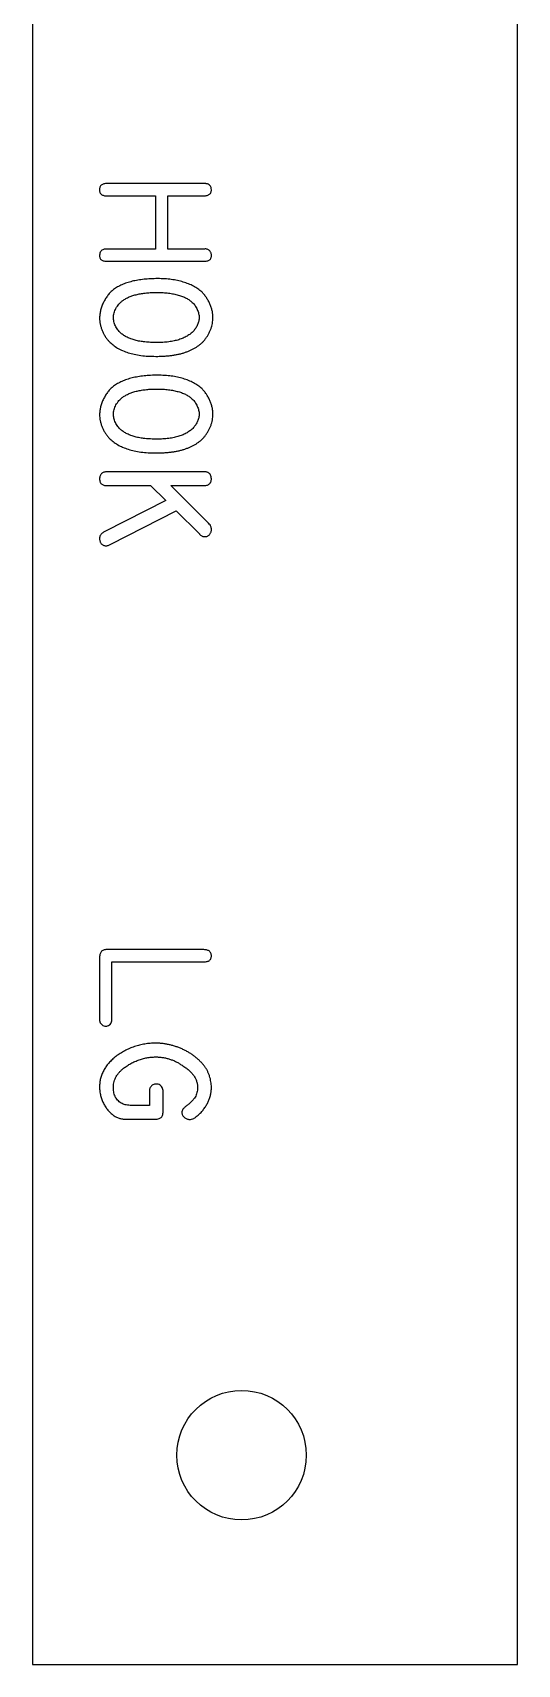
# Model space of a CAD drawing. Header units: inches. Extents: x 118.04 to 118.76, y 248.09 to 252.96.
# Drawn here: x 118.038 to 118.763, y 248.088 to 250.525 of the extents above; entities that cross this region are included whole.
import ezdxf

# ---------------------------------------------------------------- set-up
doc = ezdxf.new("R2010")
doc.units = ezdxf.units.IN
doc.header["$MEASUREMENT"] = 0

msp = doc.modelspace()

# ---------------------------------------------------------------- linework, layer by layer
at = {"color": 7, "linetype": 'Continuous', "lineweight": 25}
for p, q in [((118.0383, 252.9625), (118.0383, 248.0875)), ((118.7633, 248.0875), (118.7633, 252.9625)), ((118.2935, 250.2995), (118.1499, 250.2995)), ((118.1499, 250.2812), (118.2222, 250.2812)), ((118.2222, 250.2812), (118.2222, 250.2017)), ((118.2405, 250.2017), (118.2405, 250.2812)), ((118.2405, 250.2812), (118.2941, 250.2812)), ((118.2222, 250.2017), (118.1509, 250.2017)), ((118.2951, 250.2017), (118.2405, 250.2017)), ((118.1506, 250.1834), (118.2941, 250.1834)), ((118.2873, 250.0993), (118.2874, 250.0994)), ((118.308, 250.0993), (118.308, 250.0994)), ((118.2873, 249.955), (118.2874, 249.955)), ((118.308, 249.955), (118.308, 249.955)), ((118.292, 249.8689), (118.1501, 249.8689)), ((118.1499, 249.8483), (118.2147, 249.8483)), ((118.2147, 249.8483), (118.2373, 249.8261)), ((118.3015, 249.7922), (118.2449, 249.8483)), ((118.2449, 249.8483), (118.293, 249.8483)), ((118.2373, 249.8261), (118.1461, 249.7799)), ((118.1552, 249.7608), (118.253, 249.8108)), ((118.253, 249.8108), (118.2872, 249.7769)), ((118.1384, 249.1437), (118.1384, 249.0547)), ((118.2945, 249.1552), (118.1508, 249.1552)), ((118.1567, 249.0529), (118.1567, 249.1369)), ((118.1567, 249.1369), (118.2945, 249.1369)), ((118.2129, 248.9224), (118.1867, 248.9224)), ((118.2129, 248.9407), (118.2129, 248.9224)), ((118.2336, 248.9153), (118.2336, 248.9397)), ((118.1801, 248.9018), (118.2195, 248.9018)), ((118.0383, 248.0875), (118.7633, 248.0875))]:
    msp.add_line(p, q, dxfattribs=at)
msp.add_circle((118.3508, 248.4), 0.0968, dxfattribs=at)
for points, knots in [([(118.1499, 250.2995), (118.149, 250.2995), (118.1472, 250.2995), (118.1448, 250.2991), (118.1427, 250.2984), (118.141, 250.2973), (118.1398, 250.296), (118.1389, 250.2943), (118.1384, 250.2923), (118.1384, 250.2909), (118.1384, 250.2902)], [0, 0, 0, 0, 0.162548, 0.30485, 0.431316, 0.542234, 0.647546, 0.754139, 0.870198, 1, 1, 1, 1]), ([(118.1384, 250.2902), (118.1384, 250.2895), (118.1384, 250.2881), (118.1389, 250.2862), (118.1398, 250.2846), (118.1411, 250.2833), (118.1427, 250.2823), (118.1448, 250.2816), (118.1472, 250.2812), (118.149, 250.2812), (118.1499, 250.2812)], [0, 0, 0, 0, 0.127384, 0.240951, 0.347211, 0.452502, 0.563896, 0.691499, 0.835879, 1, 1, 1, 1]), ([(118.2998, 250.299), (118.2994, 250.2991), (118.2986, 250.2993), (118.2973, 250.2994), (118.2956, 250.2995), (118.2943, 250.2995), (118.2935, 250.2995)], [0, 0, 0, 0, 0.195991, 0.38213, 0.624825, 1, 1, 1, 1]), ([(118.2941, 250.2812), (118.295, 250.2812), (118.2967, 250.2813), (118.2991, 250.2817), (118.3012, 250.2825), (118.3028, 250.2835), (118.3042, 250.2848), (118.3051, 250.2864), (118.3056, 250.2884), (118.3056, 250.2897), (118.3057, 250.2904)], [0, 0, 0, 0, 0.161263, 0.305132, 0.431394, 0.545061, 0.651217, 0.75975, 0.873174, 1, 1, 1, 1]), ([(118.3057, 250.2904), (118.3056, 250.2915), (118.3054, 250.2934), (118.3042, 250.2959), (118.3023, 250.2979), (118.3006, 250.2986), (118.2998, 250.299)], [0, 0, 0, 0, 0.275603, 0.514811, 0.74911, 1, 1, 1, 1]), ([(118.1445, 250.2012), (118.1436, 250.2009), (118.1419, 250.2003), (118.1399, 250.1983), (118.1387, 250.1957), (118.1385, 250.1937), (118.1384, 250.1927)], [0, 0, 0, 0, 0.248744, 0.478059, 0.72074, 1, 1, 1, 1]), ([(118.1384, 250.1927), (118.1384, 250.1919), (118.1385, 250.1905), (118.1389, 250.1885), (118.1398, 250.1868), (118.1411, 250.1854), (118.1429, 250.1845), (118.1451, 250.1838), (118.1477, 250.1834), (118.1496, 250.1834), (118.1506, 250.1834)], [0, 0, 0, 0, 0.128851, 0.242222, 0.34632, 0.445918, 0.553771, 0.677727, 0.826395, 1, 1, 1, 1]), ([(118.1509, 250.2017), (118.15, 250.2017), (118.1487, 250.2018), (118.1469, 250.2017), (118.1456, 250.2015), (118.1449, 250.2013), (118.1445, 250.2012)], [0, 0, 0, 0, 0.397951, 0.647348, 0.818719, 1, 1, 1, 1]), ([(118.2941, 250.1834), (118.295, 250.1834), (118.2967, 250.1834), (118.2992, 250.1838), (118.3012, 250.1845), (118.303, 250.1855), (118.3042, 250.1868), (118.3051, 250.1884), (118.3057, 250.1904), (118.3057, 250.1917), (118.3057, 250.1924)], [0, 0, 0, 0, 0.163459, 0.307206, 0.43425, 0.54884, 0.65367, 0.759464, 0.873083, 1, 1, 1, 1]), ([(118.3057, 250.1924), (118.3056, 250.1931), (118.3055, 250.1945), (118.305, 250.1964), (118.304, 250.1981), (118.3028, 250.1996), (118.3012, 250.2007), (118.2994, 250.2015), (118.2973, 250.2019), (118.2959, 250.2018), (118.2951, 250.2017)], [0, 0, 0, 0, 0.13216, 0.252648, 0.371311, 0.491779, 0.611926, 0.732755, 0.859457, 1, 1, 1, 1]), ([(118.1593, 250.1412), (118.1578, 250.1399), (118.1548, 250.1374), (118.1509, 250.1328), (118.1474, 250.1277), (118.1443, 250.1222), (118.1417, 250.1165), (118.14, 250.1106), (118.1387, 250.1047), (118.1385, 250.1008), (118.1384, 250.0988)], [0, 0, 0, 0, 0.1211082, 0.2439528, 0.3699662, 0.5010845, 0.631552, 0.7574945, 0.8793905, 1, 1, 1, 1]), ([(118.2254, 250.1575), (118.2219, 250.1575), (118.215, 250.1574), (118.2051, 250.1566), (118.1958, 250.1553), (118.1872, 250.1537), (118.1792, 250.1513), (118.1719, 250.1485), (118.1653, 250.1453), (118.1613, 250.1425), (118.1593, 250.1412)], [0, 0, 0, 0, 0.153117, 0.297146, 0.432019, 0.559217, 0.67873, 0.790972, 0.898008, 1, 1, 1, 1]), ([(118.1732, 250.1248), (118.1747, 250.1258), (118.1777, 250.1278), (118.1828, 250.1303), (118.1884, 250.1324), (118.1946, 250.134), (118.2013, 250.1353), (118.2086, 250.1362), (118.2165, 250.1368), (118.222, 250.1368), (118.2249, 250.1369)], [0, 0, 0, 0, 0.1000291, 0.204625, 0.3146731, 0.4314253, 0.5570054, 0.6929424, 0.8408972, 1, 1, 1, 1]), ([(118.2249, 250.1369), (118.2278, 250.1368), (118.2334, 250.1367), (118.2415, 250.136), (118.2491, 250.1348), (118.256, 250.1331), (118.2624, 250.1311), (118.268, 250.1285), (118.273, 250.1256), (118.2757, 250.1232), (118.2771, 250.122)], [0, 0, 0, 0, 0.156116, 0.302917, 0.440354, 0.569804, 0.690684, 0.801598, 0.904044, 1, 1, 1, 1]), ([(118.2912, 250.1376), (118.2893, 250.1392), (118.2855, 250.1424), (118.2788, 250.1464), (118.2715, 250.1499), (118.2635, 250.1526), (118.2548, 250.1548), (118.2456, 250.1564), (118.2357, 250.1573), (118.2289, 250.1575), (118.2254, 250.1575)], [0, 0, 0, 0, 0.1057049, 0.2151337, 0.3290181, 0.4496305, 0.576639, 0.710541, 0.8514163, 1, 1, 1, 1]), ([(118.308, 250.0994), (118.3079, 250.101), (118.3078, 250.1044), (118.3069, 250.1095), (118.3054, 250.1147), (118.3035, 250.1198), (118.301, 250.1247), (118.2982, 250.1294), (118.2949, 250.1337), (118.2925, 250.1363), (118.2912, 250.1376)], [0, 0, 0, 0, 0.118144, 0.238992, 0.362868, 0.491325, 0.62145, 0.748977, 0.874724, 1, 1, 1, 1]), ([(118.1591, 250.0993), (118.1591, 250.1005), (118.1592, 250.1029), (118.1601, 250.1063), (118.1612, 250.1098), (118.1629, 250.1132), (118.1649, 250.1165), (118.1674, 250.1196), (118.1701, 250.1224), (118.1721, 250.124), (118.1732, 250.1248)], [0, 0, 0, 0, 0.116304, 0.233863, 0.354988, 0.482525, 0.612268, 0.740399, 0.869415, 1, 1, 1, 1]), ([(118.2771, 250.122), (118.2778, 250.1212), (118.2793, 250.1197), (118.2813, 250.1172), (118.2829, 250.1143), (118.2845, 250.1114), (118.2857, 250.1083), (118.2866, 250.1052), (118.2872, 250.1023), (118.2873, 250.1003), (118.2873, 250.0993)], [0, 0, 0, 0, 0.123357, 0.249708, 0.378636, 0.51158, 0.643746, 0.767632, 0.88677, 1, 1, 1, 1]), ([(118.1384, 250.0988), (118.1385, 250.0973), (118.1386, 250.0942), (118.1394, 250.0895), (118.1405, 250.0848), (118.1422, 250.0801), (118.1442, 250.0756), (118.1468, 250.0713), (118.1495, 250.0672), (118.1517, 250.0648), (118.1527, 250.0636)], [0, 0, 0, 0, 0.118985, 0.240327, 0.36466, 0.492779, 0.622149, 0.748743, 0.874587, 1, 1, 1, 1]), ([(118.1701, 250.0762), (118.1693, 250.0769), (118.1677, 250.0785), (118.1657, 250.0811), (118.1637, 250.0839), (118.1621, 250.087), (118.1608, 250.0901), (118.1598, 250.0932), (118.1592, 250.0963), (118.1591, 250.0983), (118.1591, 250.0993)], [0, 0, 0, 0, 0.125992, 0.253692, 0.382024, 0.513645, 0.642415, 0.765598, 0.885061, 1, 1, 1, 1]), ([(118.2874, 250.0994), (118.2873, 250.0985), (118.2873, 250.0968), (118.2867, 250.0941), (118.286, 250.0914), (118.2846, 250.0879), (118.2825, 250.0836), (118.28, 250.0806), (118.2789, 250.0792)], [0, 0, 0, 0, 0.115218, 0.234499, 0.357898, 0.488994, 0.748603, 1, 1, 1, 1]), ([(118.2956, 250.0661), (118.2966, 250.0673), (118.2984, 250.0698), (118.3009, 250.0737), (118.303, 250.0778), (118.3048, 250.082), (118.3062, 250.0863), (118.3072, 250.0907), (118.3079, 250.095), (118.308, 250.0979), (118.308, 250.0993)], [0, 0, 0, 0, 0.128897, 0.256024, 0.383031, 0.510763, 0.636864, 0.759967, 0.880017, 1, 1, 1, 1]), ([(118.1527, 250.0636), (118.1547, 250.0618), (118.1586, 250.0582), (118.1654, 250.0536), (118.173, 250.0498), (118.1814, 250.0467), (118.1906, 250.0443), (118.2005, 250.0426), (118.2113, 250.0416), (118.2187, 250.0415), (118.2226, 250.0414)], [0, 0, 0, 0, 0.104917, 0.212948, 0.325254, 0.443443, 0.569143, 0.703178, 0.846557, 1, 1, 1, 1]), ([(118.2238, 250.0621), (118.2208, 250.0621), (118.2149, 250.0622), (118.2065, 250.0628), (118.1988, 250.0639), (118.1918, 250.0654), (118.1855, 250.0674), (118.1798, 250.0698), (118.1746, 250.0726), (118.1716, 250.075), (118.1701, 250.0762)], [0, 0, 0, 0, 0.1611848, 0.3098849, 0.4467065, 0.5722556, 0.6886041, 0.7981904, 0.9013907, 1, 1, 1, 1]), ([(118.2226, 250.0414), (118.2247, 250.0414), (118.2289, 250.0415), (118.235, 250.0418), (118.241, 250.0422), (118.2466, 250.0429), (118.252, 250.0437), (118.2572, 250.0448), (118.2622, 250.046), (118.2669, 250.0475), (118.2713, 250.0491), (118.2755, 250.051), (118.2795, 250.0529), (118.2832, 250.0552), (118.2867, 250.0576), (118.2899, 250.0602), (118.293, 250.063), (118.2947, 250.0651), (118.2956, 250.0661)], [0, 0, 0, 0, 0.080431, 0.157744, 0.231975, 0.303788, 0.372682, 0.438911, 0.50297, 0.564688, 0.624109, 0.681595, 0.737386, 0.791932, 0.845168, 0.897479, 0.948881, 1, 1, 1, 1]), ([(118.2789, 250.0792), (118.2774, 250.0778), (118.2745, 250.075), (118.2693, 250.0715), (118.2635, 250.0685), (118.2569, 250.0662), (118.2497, 250.0643), (118.2417, 250.063), (118.233, 250.0622), (118.227, 250.0621), (118.2238, 250.0621)], [0, 0, 0, 0, 0.100871, 0.205152, 0.314772, 0.432547, 0.558901, 0.694635, 0.841464, 1, 1, 1, 1]), ([(118.1593, 249.9969), (118.1578, 249.9956), (118.1548, 249.993), (118.1509, 249.9885), (118.1474, 249.9834), (118.1443, 249.9779), (118.1417, 249.9722), (118.14, 249.9663), (118.1387, 249.9604), (118.1385, 249.9565), (118.1384, 249.9545)], [0, 0, 0, 0, 0.1211082, 0.2439528, 0.3699662, 0.5010845, 0.631552, 0.7574945, 0.8793905, 1, 1, 1, 1]), ([(118.2254, 250.0132), (118.2219, 250.0132), (118.215, 250.0131), (118.2051, 250.0123), (118.1958, 250.011), (118.1872, 250.0094), (118.1792, 250.007), (118.1719, 250.0042), (118.1653, 250.0009), (118.1613, 249.9982), (118.1593, 249.9969)], [0, 0, 0, 0, 0.153117, 0.297146, 0.432019, 0.559217, 0.67873, 0.790972, 0.898008, 1, 1, 1, 1]), ([(118.1732, 249.9805), (118.1747, 249.9815), (118.1777, 249.9835), (118.1828, 249.986), (118.1884, 249.9881), (118.1946, 249.9897), (118.2013, 249.991), (118.2086, 249.9919), (118.2165, 249.9925), (118.222, 249.9925), (118.2249, 249.9926)], [0, 0, 0, 0, 0.1000291, 0.204625, 0.3146731, 0.4314253, 0.5570054, 0.6929424, 0.8408972, 1, 1, 1, 1]), ([(118.2249, 249.9926), (118.2278, 249.9925), (118.2334, 249.9924), (118.2415, 249.9917), (118.2491, 249.9905), (118.256, 249.9888), (118.2624, 249.9868), (118.268, 249.9842), (118.273, 249.9813), (118.2757, 249.9789), (118.2771, 249.9777)], [0, 0, 0, 0, 0.156116, 0.302917, 0.440354, 0.569804, 0.690684, 0.801598, 0.904044, 1, 1, 1, 1]), ([(118.2912, 249.9933), (118.2893, 249.9949), (118.2855, 249.9981), (118.2788, 250.0021), (118.2715, 250.0056), (118.2635, 250.0083), (118.2548, 250.0105), (118.2456, 250.0121), (118.2357, 250.013), (118.2289, 250.0132), (118.2254, 250.0132)], [0, 0, 0, 0, 0.1057049, 0.2151337, 0.3290181, 0.4496305, 0.576639, 0.710541, 0.8514163, 1, 1, 1, 1]), ([(118.308, 249.955), (118.3079, 249.9567), (118.3078, 249.9601), (118.3069, 249.9652), (118.3054, 249.9704), (118.3035, 249.9755), (118.301, 249.9804), (118.2982, 249.9851), (118.2949, 249.9894), (118.2925, 249.992), (118.2912, 249.9933)], [0, 0, 0, 0, 0.118144, 0.238992, 0.362868, 0.491325, 0.62145, 0.748977, 0.874724, 1, 1, 1, 1]), ([(118.1591, 249.955), (118.1591, 249.9562), (118.1592, 249.9585), (118.1601, 249.962), (118.1612, 249.9655), (118.1629, 249.9689), (118.1649, 249.9722), (118.1674, 249.9753), (118.1701, 249.9781), (118.1721, 249.9797), (118.1732, 249.9805)], [0, 0, 0, 0, 0.116304, 0.233863, 0.354988, 0.482525, 0.612268, 0.740399, 0.869415, 1, 1, 1, 1]), ([(118.2771, 249.9777), (118.2778, 249.9769), (118.2793, 249.9754), (118.2813, 249.9729), (118.2829, 249.97), (118.2845, 249.9671), (118.2857, 249.964), (118.2866, 249.9609), (118.2872, 249.958), (118.2873, 249.956), (118.2873, 249.955)], [0, 0, 0, 0, 0.123357, 0.249708, 0.378636, 0.51158, 0.643746, 0.767632, 0.88677, 1, 1, 1, 1]), ([(118.1384, 249.9545), (118.1385, 249.953), (118.1386, 249.9499), (118.1394, 249.9452), (118.1405, 249.9405), (118.1422, 249.9358), (118.1442, 249.9313), (118.1468, 249.927), (118.1495, 249.9229), (118.1517, 249.9205), (118.1527, 249.9193)], [0, 0, 0, 0, 0.118985, 0.240327, 0.36466, 0.492779, 0.622149, 0.748743, 0.874587, 1, 1, 1, 1]), ([(118.1701, 249.9319), (118.1693, 249.9326), (118.1677, 249.9342), (118.1657, 249.9368), (118.1637, 249.9396), (118.1621, 249.9427), (118.1608, 249.9458), (118.1598, 249.9489), (118.1592, 249.952), (118.1591, 249.954), (118.1591, 249.955)], [0, 0, 0, 0, 0.125992, 0.253692, 0.382024, 0.513645, 0.642415, 0.765598, 0.885061, 1, 1, 1, 1]), ([(118.2874, 249.955), (118.2873, 249.9542), (118.2873, 249.9524), (118.2867, 249.9498), (118.286, 249.9471), (118.2846, 249.9436), (118.2825, 249.9393), (118.28, 249.9363), (118.2789, 249.9349)], [0, 0, 0, 0, 0.115218, 0.234499, 0.357898, 0.488994, 0.748603, 1, 1, 1, 1]), ([(118.2956, 249.9218), (118.2966, 249.923), (118.2984, 249.9255), (118.3009, 249.9294), (118.303, 249.9335), (118.3048, 249.9377), (118.3062, 249.942), (118.3072, 249.9464), (118.3079, 249.9507), (118.308, 249.9536), (118.308, 249.955)], [0, 0, 0, 0, 0.128897, 0.256024, 0.383031, 0.510763, 0.636864, 0.759967, 0.880017, 1, 1, 1, 1]), ([(118.1527, 249.9193), (118.1547, 249.9175), (118.1586, 249.9139), (118.1654, 249.9093), (118.173, 249.9055), (118.1814, 249.9024), (118.1906, 249.9), (118.2005, 249.8983), (118.2113, 249.8973), (118.2187, 249.8972), (118.2226, 249.8971)], [0, 0, 0, 0, 0.104917, 0.212948, 0.325254, 0.443443, 0.569143, 0.703178, 0.846557, 1, 1, 1, 1]), ([(118.2238, 249.9178), (118.2208, 249.9178), (118.2149, 249.9179), (118.2065, 249.9185), (118.1988, 249.9196), (118.1918, 249.9211), (118.1855, 249.9231), (118.1798, 249.9255), (118.1746, 249.9283), (118.1716, 249.9307), (118.1701, 249.9319)], [0, 0, 0, 0, 0.1611848, 0.3098849, 0.4467065, 0.5722556, 0.6886041, 0.7981904, 0.9013907, 1, 1, 1, 1]), ([(118.2226, 249.8971), (118.2247, 249.8971), (118.2289, 249.8972), (118.235, 249.8975), (118.241, 249.8979), (118.2466, 249.8986), (118.252, 249.8994), (118.2572, 249.9005), (118.2622, 249.9017), (118.2669, 249.9032), (118.2713, 249.9048), (118.2755, 249.9067), (118.2795, 249.9086), (118.2832, 249.9109), (118.2867, 249.9133), (118.2899, 249.9159), (118.293, 249.9187), (118.2947, 249.9208), (118.2956, 249.9218)], [0, 0, 0, 0, 0.080431, 0.157744, 0.231975, 0.303788, 0.372682, 0.438911, 0.50297, 0.564688, 0.624109, 0.681595, 0.737386, 0.791932, 0.845168, 0.897479, 0.948881, 1, 1, 1, 1]), ([(118.2789, 249.9349), (118.2774, 249.9335), (118.2745, 249.9307), (118.2693, 249.9272), (118.2635, 249.9242), (118.2569, 249.9219), (118.2497, 249.92), (118.2417, 249.9187), (118.233, 249.9179), (118.227, 249.9178), (118.2238, 249.9178)], [0, 0, 0, 0, 0.100871, 0.205152, 0.314772, 0.432547, 0.558901, 0.694635, 0.841464, 1, 1, 1, 1]), ([(118.1501, 249.8689), (118.1492, 249.8689), (118.1475, 249.8688), (118.1451, 249.8683), (118.143, 249.8675), (118.1413, 249.8663), (118.14, 249.8648), (118.1391, 249.8629), (118.1385, 249.8608), (118.1384, 249.8592), (118.1384, 249.8584)], [0, 0, 0, 0, 0.154686, 0.289631, 0.412498, 0.524565, 0.632437, 0.74408, 0.865666, 1, 1, 1, 1]), ([(118.3008, 249.8679), (118.3004, 249.8681), (118.2995, 249.8684), (118.2982, 249.8687), (118.2969, 249.8688), (118.2955, 249.8689), (118.2939, 249.8689), (118.2926, 249.8689), (118.292, 249.8689)], [0, 0, 0, 0, 0.150857, 0.328363, 0.442145, 0.587827, 0.777773, 1, 1, 1, 1]), ([(118.1384, 249.8584), (118.1384, 249.8577), (118.1385, 249.8562), (118.139, 249.8541), (118.1399, 249.8523), (118.1412, 249.8508), (118.1429, 249.8497), (118.1449, 249.8489), (118.1473, 249.8484), (118.149, 249.8483), (118.1499, 249.8483)], [0, 0, 0, 0, 0.1332627, 0.253743, 0.3652695, 0.4727937, 0.5863541, 0.7075314, 0.8457104, 1, 1, 1, 1]), ([(118.293, 249.8483), (118.294, 249.8483), (118.2959, 249.8483), (118.2985, 249.8488), (118.3008, 249.8496), (118.3027, 249.8508), (118.3041, 249.8523), (118.3051, 249.8541), (118.3056, 249.8563), (118.3056, 249.8579), (118.3057, 249.8587)], [0, 0, 0, 0, 0.159826, 0.301162, 0.426114, 0.537842, 0.645559, 0.753363, 0.870667, 1, 1, 1, 1]), ([(118.3057, 249.8587), (118.3056, 249.8597), (118.3055, 249.8616), (118.3046, 249.8642), (118.303, 249.8663), (118.3016, 249.8674), (118.3008, 249.8679)], [0, 0, 0, 0, 0.272628, 0.518129, 0.754978, 1, 1, 1, 1]), ([(118.1461, 249.7799), (118.1454, 249.7795), (118.1442, 249.7787), (118.1425, 249.7775), (118.1411, 249.7763), (118.1401, 249.7751), (118.1393, 249.7738), (118.1388, 249.7723), (118.1384, 249.7707), (118.1384, 249.7696), (118.1384, 249.7691)], [0, 0, 0, 0, 0.166003, 0.310243, 0.438393, 0.552241, 0.657744, 0.76485, 0.878405, 1, 1, 1, 1]), ([(118.2872, 249.7769), (118.2875, 249.7765), (118.2879, 249.7759), (118.2885, 249.7753), (118.2886, 249.7751)], [0, 0, 0, 0, 0.645186, 1, 1, 1, 1]), ([(118.2886, 249.7751), (118.2892, 249.7746), (118.2902, 249.7737), (118.2919, 249.7727), (118.2937, 249.7721), (118.2949, 249.7721), (118.2955, 249.7721)], [0, 0, 0, 0, 0.278441, 0.534686, 0.767919, 1, 1, 1, 1]), ([(118.2955, 249.7721), (118.2962, 249.7721), (118.2976, 249.7722), (118.2996, 249.7728), (118.3014, 249.7738), (118.3029, 249.7751), (118.3041, 249.7767), (118.305, 249.7784), (118.3056, 249.7804), (118.3056, 249.7817), (118.3057, 249.7824)], [0, 0, 0, 0, 0.135992, 0.262785, 0.38568, 0.508513, 0.63054, 0.749346, 0.871185, 1, 1, 1, 1]), ([(118.3057, 249.7824), (118.3056, 249.7833), (118.3056, 249.785), (118.3049, 249.7874), (118.3035, 249.7898), (118.3022, 249.7913), (118.3015, 249.7922)], [0, 0, 0, 0, 0.243925, 0.455944, 0.693288, 1, 1, 1, 1]), ([(118.1384, 249.7691), (118.1385, 249.7683), (118.1385, 249.7669), (118.1391, 249.765), (118.1398, 249.7632), (118.141, 249.7616), (118.1423, 249.7602), (118.1439, 249.7593), (118.1457, 249.7586), (118.1469, 249.7585), (118.1476, 249.7585)], [0, 0, 0, 0, 0.1387476, 0.2671998, 0.3930612, 0.519184, 0.6401513, 0.7578984, 0.8750142, 1, 1, 1, 1]), ([(118.1476, 249.7585), (118.1482, 249.7585), (118.1494, 249.7585), (118.1513, 249.759), (118.1532, 249.7597), (118.1545, 249.7604), (118.1552, 249.7608)], [0, 0, 0, 0, 0.217518, 0.453741, 0.714467, 1, 1, 1, 1]), ([(118.1508, 249.1552), (118.1498, 249.1552), (118.148, 249.1553), (118.1454, 249.1549), (118.1432, 249.154), (118.1414, 249.1528), (118.14, 249.1511), (118.1391, 249.1489), (118.1385, 249.1464), (118.1384, 249.1446), (118.1384, 249.1437)], [0, 0, 0, 0, 0.148429, 0.277746, 0.394671, 0.503281, 0.610851, 0.724853, 0.85384, 1, 1, 1, 1]), ([(118.3057, 249.146), (118.3056, 249.1467), (118.3056, 249.148), (118.305, 249.1499), (118.3041, 249.1514), (118.3029, 249.1528), (118.3012, 249.1538), (118.2993, 249.1545), (118.297, 249.1551), (118.2953, 249.1551), (118.2945, 249.1552)], [0, 0, 0, 0, 0.126924, 0.242718, 0.351139, 0.459469, 0.575157, 0.698742, 0.839735, 1, 1, 1, 1]), ([(118.2945, 249.1369), (118.2953, 249.1369), (118.297, 249.137), (118.2993, 249.1374), (118.3013, 249.1381), (118.3029, 249.1391), (118.3042, 249.1405), (118.3051, 249.1421), (118.3056, 249.1439), (118.3056, 249.1453), (118.3057, 249.146)], [0, 0, 0, 0, 0.159245, 0.300983, 0.426178, 0.541441, 0.647754, 0.756588, 0.871341, 1, 1, 1, 1]), ([(118.1384, 249.0547), (118.1384, 249.054), (118.1384, 249.0528), (118.1384, 249.0513), (118.1384, 249.0501), (118.1385, 249.0491), (118.1385, 249.0482), (118.1388, 249.0476), (118.1389, 249.0474)], [0, 0, 0, 0, 0.270392, 0.477852, 0.635918, 0.739765, 0.884368, 1, 1, 1, 1]), ([(118.1389, 249.0474), (118.1393, 249.0464), (118.1401, 249.0446), (118.1421, 249.0426), (118.1447, 249.0412), (118.1467, 249.041), (118.1477, 249.0408)], [0, 0, 0, 0, 0.259647, 0.500227, 0.736166, 1, 1, 1, 1]), ([(118.1477, 249.0408), (118.1486, 249.0409), (118.1505, 249.0412), (118.1531, 249.0425), (118.1552, 249.0445), (118.1559, 249.0463), (118.1562, 249.0471)], [0, 0, 0, 0, 0.25218, 0.505818, 0.756449, 1, 1, 1, 1]), ([(118.1562, 249.0471), (118.1563, 249.0475), (118.1566, 249.0482), (118.1567, 249.0494), (118.1568, 249.051), (118.1568, 249.0522), (118.1567, 249.0529)], [0, 0, 0, 0, 0.187553, 0.376242, 0.625932, 1, 1, 1, 1]), ([(118.2217, 249.0155), (118.2191, 249.0155), (118.2139, 249.0153), (118.2061, 249.0143), (118.1983, 249.0127), (118.1906, 249.0105), (118.1832, 249.0076), (118.1761, 249.0042), (118.1692, 249.0002), (118.165, 248.9972), (118.1629, 248.9956)], [0, 0, 0, 0, 0.1243778, 0.2484481, 0.373554, 0.5000538, 0.6264241, 0.7512123, 0.8752185, 1, 1, 1, 1]), ([(118.2953, 248.9811), (118.2943, 248.9824), (118.2921, 248.985), (118.2886, 248.9887), (118.2849, 248.9922), (118.281, 248.9954), (118.2768, 248.9984), (118.2725, 249.0012), (118.2678, 249.0039), (118.263, 249.0062), (118.2581, 249.0084), (118.253, 249.0102), (118.248, 249.0118), (118.2428, 249.0132), (118.2376, 249.0142), (118.2324, 249.0149), (118.2271, 249.0154), (118.2235, 249.0155), (118.2217, 249.0155)], [0, 0, 0, 0, 0.059978, 0.120362, 0.180764, 0.241409, 0.302516, 0.364301, 0.427564, 0.491905, 0.556544, 0.620298, 0.683478, 0.746539, 0.809683, 0.872744, 0.936262, 1, 1, 1, 1]), ([(118.1629, 248.9956), (118.1609, 248.994), (118.1571, 248.991), (118.1521, 248.9858), (118.1479, 248.9804), (118.1445, 248.9747), (118.1417, 248.9689), (118.1398, 248.9628), (118.1386, 248.9564), (118.1385, 248.9521), (118.1384, 248.9499)], [0, 0, 0, 0, 0.140081, 0.272541, 0.399688, 0.521682, 0.640878, 0.759144, 0.878104, 1, 1, 1, 1]), ([(118.173, 248.9769), (118.1747, 248.9782), (118.1782, 248.9809), (118.1838, 248.9844), (118.1898, 248.9875), (118.1961, 248.9901), (118.2026, 248.9922), (118.2091, 248.9937), (118.2157, 248.9947), (118.22, 248.9948), (118.2222, 248.9949)], [0, 0, 0, 0, 0.122109, 0.246127, 0.371683, 0.500628, 0.629492, 0.754622, 0.877874, 1, 1, 1, 1]), ([(118.2222, 248.9949), (118.224, 248.9948), (118.2276, 248.9948), (118.2329, 248.9941), (118.2381, 248.9931), (118.2432, 248.9917), (118.2482, 248.9899), (118.253, 248.9878), (118.2575, 248.9853), (118.2603, 248.9833), (118.2617, 248.9824)], [0, 0, 0, 0, 0.127877, 0.253917, 0.380564, 0.506864, 0.632477, 0.755373, 0.877883, 1, 1, 1, 1]), ([(118.1591, 248.9484), (118.1591, 248.9498), (118.1591, 248.9524), (118.1597, 248.9564), (118.1609, 248.9602), (118.1624, 248.9638), (118.1643, 248.9673), (118.1668, 248.9707), (118.1697, 248.9739), (118.1719, 248.9759), (118.173, 248.9769)], [0, 0, 0, 0, 0.123063, 0.244195, 0.363057, 0.482803, 0.604839, 0.730937, 0.862788, 1, 1, 1, 1]), ([(118.2617, 248.9824), (118.2636, 248.9812), (118.2671, 248.979), (118.2719, 248.9752), (118.2759, 248.9713), (118.2793, 248.9672), (118.2818, 248.9628), (118.2837, 248.9583), (118.2848, 248.9535), (118.2849, 248.9503), (118.285, 248.9487)], [0, 0, 0, 0, 0.151677, 0.29208, 0.422576, 0.544866, 0.661738, 0.774135, 0.88625, 1, 1, 1, 1]), ([(118.3057, 248.9494), (118.3056, 248.9508), (118.3055, 248.9536), (118.305, 248.9578), (118.3041, 248.962), (118.303, 248.9661), (118.3015, 248.9702), (118.2997, 248.9741), (118.2977, 248.9777), (118.2961, 248.98), (118.2953, 248.9811)], [0, 0, 0, 0, 0.123464, 0.248787, 0.373743, 0.502068, 0.629994, 0.754802, 0.877734, 1, 1, 1, 1]), ([(118.1384, 248.9499), (118.1385, 248.9478), (118.1387, 248.9436), (118.1398, 248.9374), (118.1416, 248.9314), (118.1441, 248.9257), (118.1471, 248.9203), (118.1506, 248.9154), (118.1547, 248.9111), (118.1578, 248.9086), (118.1593, 248.9074)], [0, 0, 0, 0, 0.129341, 0.255945, 0.382925, 0.511215, 0.638108, 0.760229, 0.880413, 1, 1, 1, 1]), ([(118.172, 248.9252), (118.171, 248.9257), (118.1691, 248.9269), (118.1665, 248.9291), (118.1643, 248.9316), (118.1624, 248.9345), (118.1609, 248.9377), (118.1599, 248.9411), (118.1592, 248.9447), (118.1591, 248.9471), (118.1591, 248.9484)], [0, 0, 0, 0, 0.122652, 0.242516, 0.362253, 0.484504, 0.60837, 0.735022, 0.864564, 1, 1, 1, 1]), ([(118.2146, 248.9499), (118.2143, 248.9494), (118.2136, 248.9485), (118.2132, 248.9469), (118.213, 248.9455), (118.2129, 248.9442), (118.2129, 248.9425), (118.2129, 248.9413), (118.2129, 248.9407)], [0, 0, 0, 0, 0.1789605, 0.3686583, 0.4834843, 0.6243213, 0.7988845, 1, 1, 1, 1]), ([(118.2232, 248.9544), (118.2223, 248.9543), (118.2206, 248.9542), (118.2182, 248.9533), (118.2162, 248.9519), (118.2151, 248.9506), (118.2146, 248.9499)], [0, 0, 0, 0, 0.262794, 0.505257, 0.749009, 1, 1, 1, 1]), ([(118.2325, 248.9479), (118.2321, 248.9488), (118.2312, 248.9507), (118.2289, 248.9528), (118.2262, 248.9542), (118.2242, 248.9543), (118.2232, 248.9544)], [0, 0, 0, 0, 0.256403, 0.50798, 0.753252, 1, 1, 1, 1]), ([(118.2336, 248.9397), (118.2336, 248.9408), (118.2336, 248.9426), (118.2334, 248.945), (118.2331, 248.9466), (118.2327, 248.9475), (118.2325, 248.9479)], [0, 0, 0, 0, 0.392168, 0.658608, 0.845597, 1, 1, 1, 1]), ([(118.285, 248.9487), (118.285, 248.9475), (118.2849, 248.945), (118.2842, 248.9415), (118.283, 248.9381), (118.2813, 248.9348), (118.279, 248.9316), (118.2762, 248.9285), (118.2728, 248.9252), (118.2703, 248.9232), (118.2689, 248.9222)], [0, 0, 0, 0, 0.113034, 0.223454, 0.334425, 0.446464, 0.566353, 0.698289, 0.841935, 1, 1, 1, 1]), ([(118.2868, 248.9087), (118.2883, 248.9102), (118.2912, 248.9131), (118.295, 248.9179), (118.2983, 248.9228), (118.301, 248.9278), (118.3031, 248.933), (118.3046, 248.9384), (118.3055, 248.9438), (118.3056, 248.9475), (118.3057, 248.9494)], [0, 0, 0, 0, 0.138645, 0.270207, 0.396852, 0.520827, 0.640269, 0.759659, 0.879381, 1, 1, 1, 1]), ([(118.1867, 248.9224), (118.1852, 248.9225), (118.1823, 248.9225), (118.1784, 248.923), (118.175, 248.9238), (118.173, 248.9247), (118.172, 248.9252)], [0, 0, 0, 0, 0.31508, 0.564707, 0.783409, 1, 1, 1, 1]), ([(118.2689, 248.9222), (118.2683, 248.9217), (118.267, 248.9207), (118.2653, 248.9192), (118.2639, 248.9179), (118.2627, 248.9164), (118.2616, 248.9144), (118.2615, 248.9127), (118.2614, 248.9119)], [0, 0, 0, 0, 0.194945, 0.363883, 0.503244, 0.616106, 0.809526, 1, 1, 1, 1]), ([(118.1593, 248.9074), (118.1608, 248.9065), (118.1638, 248.9047), (118.1679, 248.9032), (118.1712, 248.9024), (118.174, 248.9021), (118.177, 248.9018), (118.1791, 248.9018), (118.1801, 248.9018)], [0, 0, 0, 0, 0.244071, 0.473609, 0.590931, 0.716258, 0.852574, 1, 1, 1, 1]), ([(118.2195, 248.9018), (118.2207, 248.9018), (118.223, 248.9018), (118.2261, 248.9022), (118.2286, 248.9031), (118.2307, 248.9045), (118.2321, 248.9064), (118.233, 248.9089), (118.2336, 248.9119), (118.2336, 248.9141), (118.2336, 248.9153)], [0, 0, 0, 0, 0.156651, 0.290535, 0.404651, 0.504269, 0.604149, 0.715881, 0.847183, 1, 1, 1, 1]), ([(118.2614, 248.9119), (118.2615, 248.9112), (118.2616, 248.9098), (118.2624, 248.9079), (118.2635, 248.9062), (118.265, 248.9046), (118.2667, 248.9033), (118.2687, 248.9023), (118.2709, 248.9017), (118.2724, 248.9016), (118.2731, 248.9015)], [0, 0, 0, 0, 0.120142, 0.235729, 0.355946, 0.48213, 0.611265, 0.737593, 0.865376, 1, 1, 1, 1]), ([(118.2731, 248.9015), (118.2741, 248.9016), (118.2762, 248.9017), (118.2788, 248.9028), (118.2809, 248.904), (118.2827, 248.9053), (118.2847, 248.9068), (118.2861, 248.908), (118.2868, 248.9087)], [0, 0, 0, 0, 0.193132, 0.400791, 0.520854, 0.659965, 0.819835, 1, 1, 1, 1])]:
    msp.add_open_spline(points, degree=3, knots=knots, dxfattribs=at)

doc.saveas('drawing.dxf')
